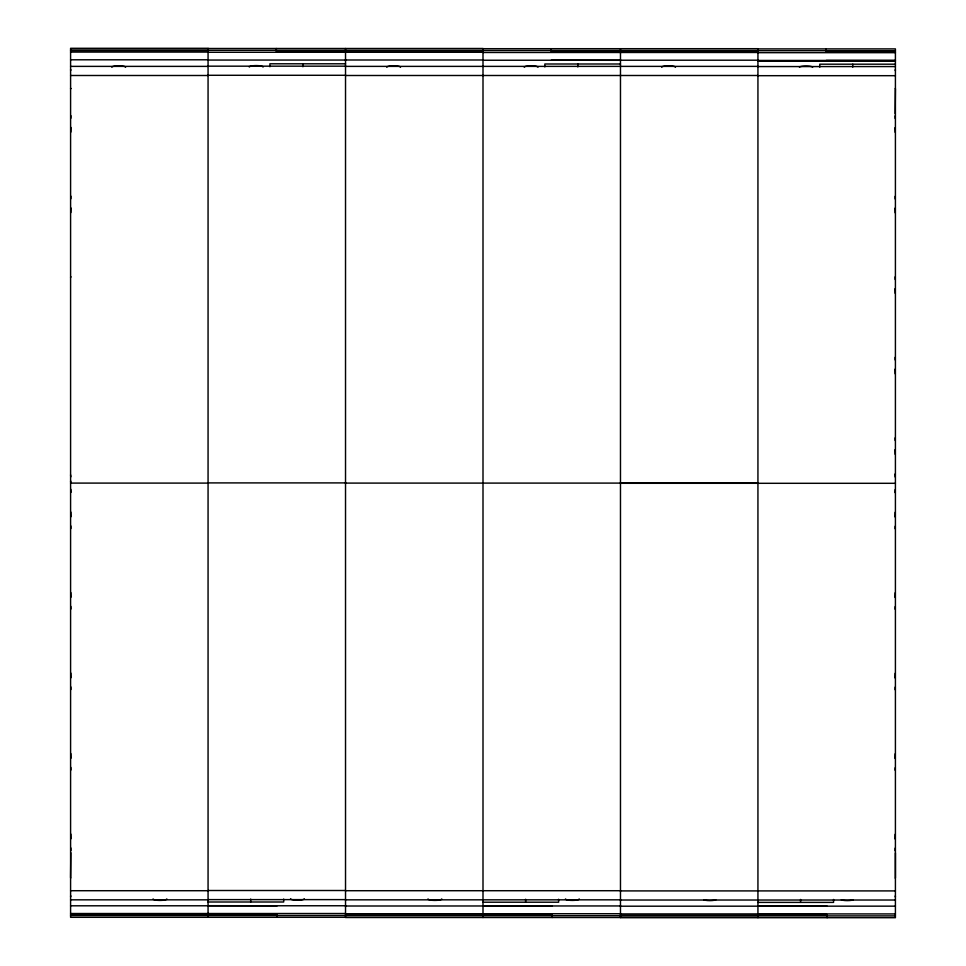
<?xml version="1.0" encoding="UTF-8"?>
<svg xmlns="http://www.w3.org/2000/svg" width="966" height="966" viewBox="0 0 966 966"><rect width="100%" height="100%" fill="white"/><g stroke="black" fill="none" stroke-linecap="round" stroke-linejoin="round"><path stroke-width="1.45" d="M70.832 877.852A6.871 1.497 0 0 1 70.59 877.454L70.832 852.712M895.168 88.546A6.871 1.497 0 0 1 895.41 88.932L895.168 113.686M70.832 489.4L70.977 492.394M70.832 525.927L70.892 528.535M70.832 606.419L70.892 609.039M70.832 686.923L70.892 689.531M70.832 767.427L70.892 770.035M70.832 847.931L70.892 850.539M895.168 118.468L895.108 115.86M895.168 198.972L895.108 196.364M895.168 279.476L895.108 276.856M895.168 359.968L895.108 357.36M895.168 440.472L895.108 437.864M895.168 476.999L895.023 474.004M70.832 512.077L70.965 516.75M70.832 592.581L70.965 597.254M70.832 673.085L70.965 677.746M70.832 753.577L70.965 758.25M70.832 834.081L70.965 838.754M895.168 132.318L895.035 127.645M895.168 212.81L895.035 208.149M895.168 293.314L895.035 288.653M895.168 373.818L895.035 369.145M895.168 454.322L895.035 449.649M70.965 127.452L70.832 132.113M70.965 207.944L70.832 212.617M895.035 516.943L895.168 512.27M895.035 597.447L895.168 592.774M895.035 677.951L895.168 673.278M895.035 758.443L895.168 753.782M895.035 838.947L895.168 834.274M70.59 277.58L70.892 276.662M70.832 481.213L70.59 481.599A6.871 1.497 0 0 0 70.832 481.986M70.892 115.666L70.832 118.275M70.892 196.158L70.832 198.779M895.023 492.588L895.168 489.605M895.108 528.728L895.18 526.241M895.108 609.232L895.168 606.624M895.108 689.736L895.168 687.116M895.108 770.228L895.18 767.741M895.108 850.732L895.168 848.124M208.064 48.493L483 48.493L483 917.507M483 48.698L757.936 48.698L757.936 917.7M757.936 48.892L895.41 48.892L895.41 917.7L620.474 917.7L620.474 48.698M70.59 50.099L208.064 50.099M208.064 50.292L483 50.292M483 50.498L757.936 50.498M70.59 50.594L208.064 50.594M757.936 50.691L895.41 50.691M345.526 50.787L483 50.787M620.474 50.993L757.936 50.993M345.526 51.657L276.324 51.657L276.324 48.493M620.474 51.862L551.26 51.862L551.26 48.698M70.59 52.079L208.064 52.079M895.41 52.055L826.208 52.055L826.208 48.892M208.064 52.273L483 52.273M483 52.478L757.936 52.478M757.936 52.671L895.41 52.671M70.59 59.795L208.064 59.795M345.526 59.989L483 59.989M208.064 60.049L345.526 60.049M483 60.242L757.936 60.194M620.474 60.315L551.26 60.242M757.936 60.447L895.41 60.447M895.41 60.508L826.208 60.447M757.936 61.136L895.41 61.136M345.526 63.792L269.912 63.792L269.912 66.763M620.474 63.998L544.848 63.998L544.848 66.956M895.41 64.191L819.784 64.191L819.784 67.149M208.064 66.171L345.526 66.171M70.59 66.376L208.064 66.376M345.526 66.376L757.936 66.376M757.936 66.569L895.41 66.569M208.064 75.288L345.526 75.288M70.59 75.493L208.064 75.493M345.526 75.493L757.936 75.493M757.936 75.686L895.41 75.686M70.832 88.739L70.59 88.739A6.871 1.497 0 0 1 70.832 88.353M208.064 482.903L345.526 482.903M70.59 483.097L208.064 483.097M345.526 483.097L757.936 483.097M620.474 483.302L895.41 483.302M895.41 852.918L895.41 877.659A6.871 1.497 0 0 1 895.168 878.046M208.064 890.507L345.526 890.507M70.59 890.712L208.064 890.712M345.526 890.712L620.474 890.712M620.474 890.906L895.41 890.906M208.064 899.624L345.526 899.624M70.59 899.829L208.064 899.829M345.526 899.829L620.474 899.829M620.474 900.022L895.41 900.022M208.064 902.003L283.69 902.003L283.69 899.044M483 902.208L558.626 902.208L558.626 899.237M757.936 902.401L833.561 902.401L833.561 899.443M208.064 905.685L277.266 905.758M70.59 905.806L345.526 905.758M483 905.879L552.202 905.951M345.526 906.011L620.474 905.951M757.936 906.084L827.138 906.156M620.474 906.205L895.41 906.156M70.59 913.522L345.526 913.522M345.526 913.727L620.474 913.727M620.474 913.921L895.41 913.921M208.064 914.138L277.266 914.138L277.266 917.302M483 914.343L552.202 914.343L552.202 917.507M757.936 914.536L827.138 914.536L827.138 917.7M70.59 915.007L208.064 915.007M345.526 915.213L483 915.213M70.59 915.502L345.526 915.502M620.474 915.406L757.936 915.406M345.526 915.708L620.474 915.708M620.474 915.901L895.41 915.901M345.526 917.302L70.59 917.302L70.59 48.3L208.064 48.3L208.064 917.302M620.474 917.507L345.526 917.507L345.526 48.493M70.59 474.861L70.832 476.793M852.773 64.191L852.773 67.149M800.572 899.443L800.572 902.401M577.837 63.998L577.837 66.956M525.625 899.237L525.625 902.208M302.901 63.792L302.901 66.763M250.689 899.044L250.689 902.003M661.71 67.27A6.871 1.497 0 0 1 668.581 65.773A6.871 1.497 0 0 1 675.451 67.27M386.774 67.27A6.871 1.497 0 0 1 393.645 65.773A6.871 1.497 0 0 1 400.516 67.27M111.839 67.27A6.871 1.497 0 0 1 118.709 65.773A6.871 1.497 0 0 1 125.58 67.27M70.832 70.337A6.871 1.497 0 0 1 70.832 69.564M166.816 898.923A6.871 1.497 0 0 1 159.945 900.421A6.871 1.497 0 0 1 153.075 898.923M70.832 896.629A6.871 1.497 0 0 1 70.832 895.856M441.764 898.923A6.871 1.497 0 0 1 434.881 900.421A6.871 1.497 0 0 1 428.01 898.923M715.782 899.877A6.871 1.497 0 0 1 703.876 899.877M304.29 898.73A6.871 1.497 0 0 1 297.419 900.227A6.871 1.497 0 0 1 290.549 898.73M249.3 67.077A6.871 1.497 0 0 1 256.171 65.579A6.871 1.497 0 0 1 263.054 67.077M579.226 898.923A6.871 1.497 0 0 1 572.355 900.421A6.871 1.497 0 0 1 565.484 898.923M524.236 67.27A6.871 1.497 0 0 1 531.119 65.773A6.871 1.497 0 0 1 537.99 67.27M895.168 69.769A6.871 1.497 0 0 1 895.168 70.542M799.413 67.077A6.871 1.497 0 0 1 806.055 65.978A6.871 1.497 0 0 1 812.696 67.077M895.168 896.05A6.871 1.497 0 0 1 895.168 896.822M853.244 899.877A6.871 1.497 0 0 1 841.338 899.877"/></g></svg>
